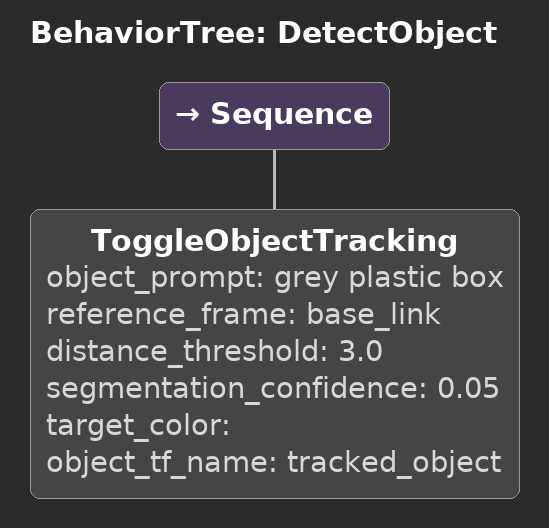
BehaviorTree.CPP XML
<root BTCPP_format="4">
  <BehaviorTree ID="DetectObject">
    <Sequence>
      <ToggleObjectTracking
        object_prompt="grey plastic box"
        reference_frame="base_link"
        distance_threshold="3.0"
        segmentation_confidence="0.05"
        target_color=""
        object_tf_name="tracked_object" />
    </Sequence>
  </BehaviorTree>
</root>
